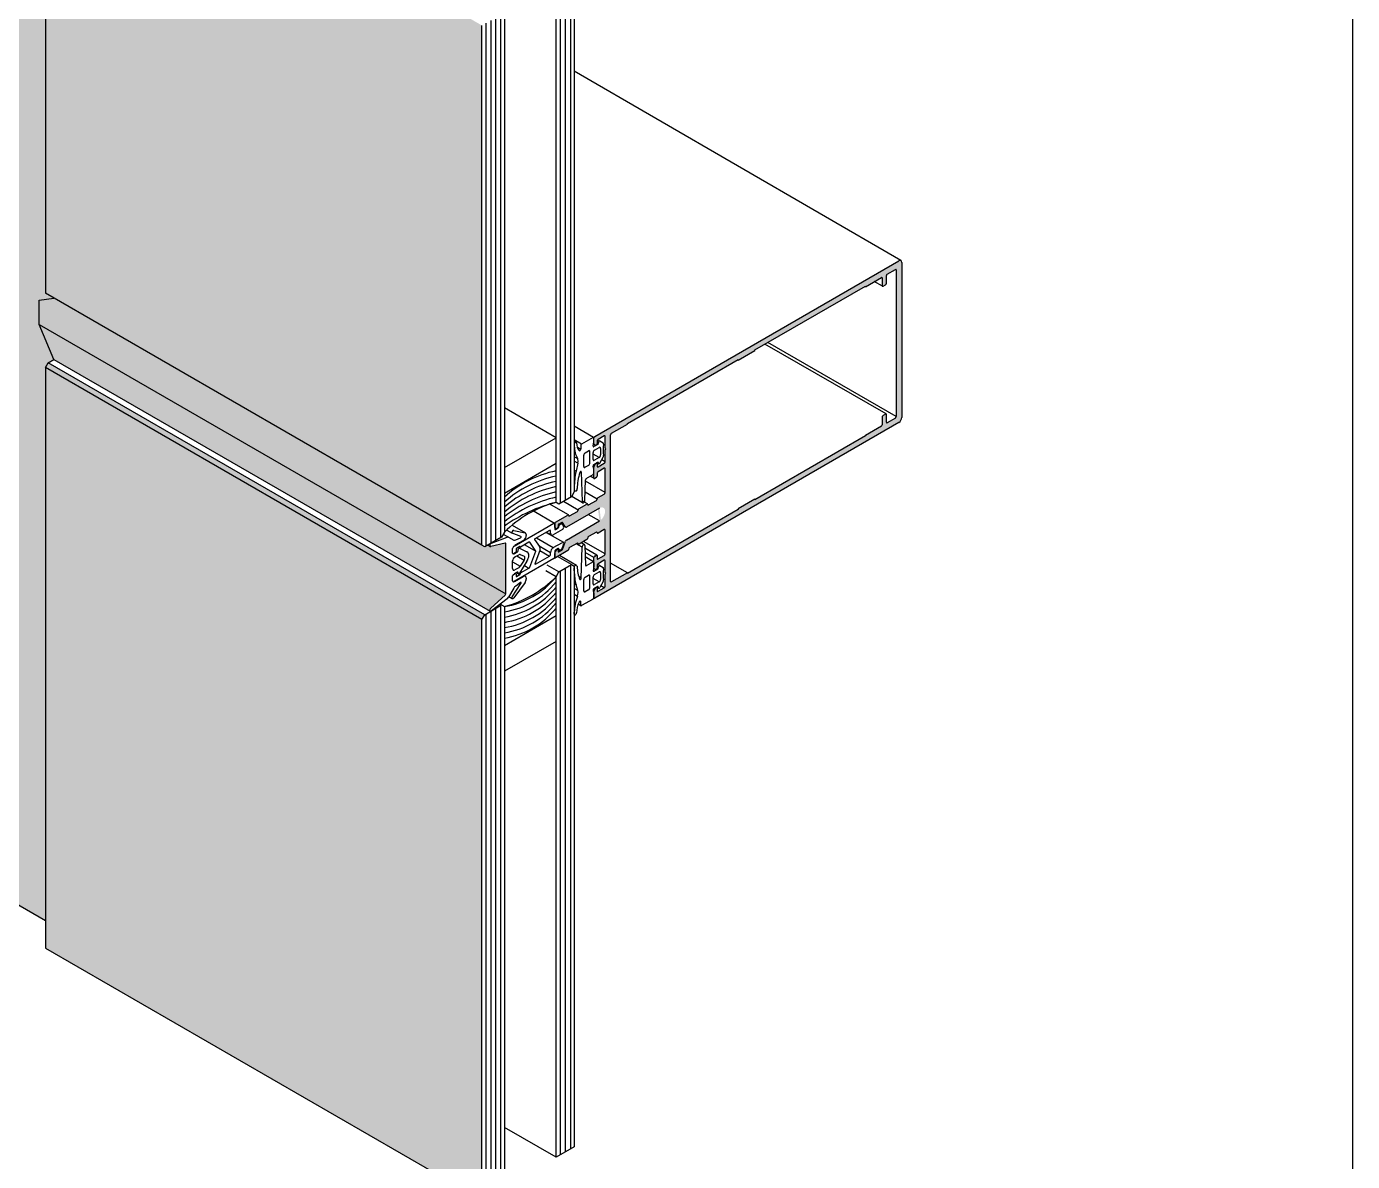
# Model space of a CAD drawing. Extents: x 0 to 1130, y -960 to 577.
# Drawn here: x 543.7 to 670, y 54.7 to 162.8 of the extents above; entities that cross this region are included whole.
import ezdxf

# ---------------------------------------------------------------- set-up
doc = ezdxf.new("R2010")
doc.units = 0
doc.header["$LTSCALE"] = 7.5
doc.header["$MEASUREMENT"] = 0
for name, color, linetype in [('FILL', 8, 'CONTINUOUS'), ('FINE', 7, 'CONTINUOUS'), ('GOMMA', 3, 'CONTINUOUS'), ('GROSSA', 4, 'CONTINUOUS'), ('MARCHIO', 7, 'CONTINUOUS'), ('TRATTEGGI', 140, 'CONTINUOUS')]:
    doc.layers.add(name, color=color, linetype=linetype)

msp = doc.modelspace()

# ---------------------------------------------------------------- hatches: boundary and pattern name
at = {"layer": 'FILL'}
h = msp.add_hatch(dxfattribs=at)
h.set_pattern_fill('DOTS', color=253, scale=6, style=0)
h.set_pattern_definition([(0, (204.34086, -6e-13), (0.1875, 0.375), [0, -0.375])])
edge = h.paths.add_edge_path()
edge.add_line((545.5251, 137.3614), (545.5251, 186.8628))
edge.add_line((545.5251, 186.8628), (545.5251, 187.1706))
edge.add_line((545.5251, 187.1706), (545.9406, 187.4105))
edge.add_ellipse((545.8747, 187.5126), major_axis=(-0.1887, 0), ratio=0.57735027, start_angle=-30.45627, end_angle=110.440823, ccw=False)
edge.add_line((545.7121, 187.5678), (546.688, 188.5761))
edge.add_line((546.688, 188.5761), (546.6704, 188.6554))
edge.add_line((546.6704, 188.6554), (542.5173, 191.0532))
edge.add_ellipse((542.4373, 191.007), major_axis=(0.1132, 0), ratio=0.57735027, start_angle=45, end_angle=120.45627)
edge.add_line((542.3799, 191.0633), (540.6336, 190.4999))
edge.add_ellipse((540.5379, 190.5938), major_axis=(-0.2363, 0.0207), ratio=0.39915314, start_angle=-3.294824, end_angle=115.870803, ccw=False)
edge.add_line((540.3025, 190.6199), (539.9266, 190.4029))
edge.add_line((539.9266, 190.4029), (539.9266, 140.1868))
edge.add_line((539.9266, 140.1868), (539.3934, 140.1868))
edge.add_line((539.3934, 140.1868), (500.4586, 162.6708))
edge.add_line((500.4586, 162.6708), (500.4586, 160.0005))
edge.add_ellipse((500.3785, 159.9981), major_axis=(0.0566, 0.098), ratio=0.57735027, start_angle=239.54373, end_angle=315, ccw=False)
edge.add_line((500.3986, 159.9203), (499.0375, 158.6896))
edge.add_ellipse((499.071, 158.5599), major_axis=(0.0943, 0.1634), ratio=0.57735027, start_angle=59.54373, end_angle=180)
edge.add_line((498.9767, 158.3964), (540.3493, 134.51))
edge.add_line((540.3493, 134.51), (540.3493, 78.8745))
edge.add_ellipse((540.538, 78.8745), major_axis=(0.1887, 0), ratio=0.57735027, start_angle=180, end_angle=300.45627)
edge.add_line((540.6336, 78.7806), (542.4275, 79.3594))
edge.add_ellipse((542.4373, 79.2877), major_axis=(-0.1132, 0), ratio=0.57735027, start_angle=225, end_angle=300.45627, ccw=False)
edge.add_line((542.5174, 79.3339), (545.5251, 77.5974))
edge.add_line((545.5251, 77.5974), (545.5251, 130.2812))
edge.add_line((545.5251, 130.2812), (545.7917, 130.743))
edge.add_line((545.7917, 130.743), (546.3328, 131.0554))
edge.add_line((546.3328, 131.0554), (587.8748, 107.0711))
edge.add_ellipse((587.9691, 107.2345), major_axis=(0.0943, 0.1634), ratio=0.57735027, start_angle=59.54373, end_angle=180, ccw=False)
edge.add_line((587.9356, 107.3643), (589.2967, 108.5949))
edge.add_ellipse((589.2766, 108.6728), major_axis=(0.0566, 0.098), ratio=0.57735027, start_angle=239.54373, end_angle=315)
edge.add_line((589.3567, 108.719), (589.3567, 113.5146))
edge.add_ellipse((589.2766, 113.4684), major_axis=(0.0566, 0.098), ratio=0.57735027, start_angle=-45, end_angle=30.45627)
edge.add_line((589.2967, 113.5694), (587.8993, 113.2193))
edge.add_line((587.8993, 113.2193), (587.6415, 113.3681))
edge.add_line((587.6415, 113.3681), (587.3621, 113.2068))
edge.add_line((587.3621, 113.2068), (587.0955, 113.3607))
edge.add_line((587.0955, 113.3607), (545.5251, 137.3614))
for points in [[(587.0955, 162.8621), (545.5251, 186.8628), (545.5251, 137.3614), (587.0955, 113.3607)], [(587.0967, 106.2793), (587.3633, 106.741), (545.7929, 130.7417), (545.5263, 130.28), (545.5263, 74.9917), (587.0967, 50.991)]]:
    msp.add_hatch(color=51, dxfattribs=at).paths.add_polyline_path(points)
h = msp.add_hatch(color=256, dxfattribs=at)
edge = h.paths.add_edge_path()
edge.add_ellipse((626.8118, 125.3628), major_axis=(-0.1885, -0.3265), ratio=0.57735027, start_angle=45, end_angle=135)
edge.add_line((627.0784, 125.5167), (627.0784, 140.2928))
edge.add_ellipse((626.8118, 140.1389), major_axis=(0.1885, 0.3265), ratio=0.57735027, start_angle=315, end_angle=360)
edge.add_ellipse((626.8118, 140.1389), major_axis=(0.1885, 0.3265), ratio=0.57735027, start_angle=360, end_angle=405)
edge.add_line((626.8118, 140.4467), (597.8332, 123.7159))
edge.add_ellipse((597.8332, 123.6235), major_axis=(0.0566, 0.098), ratio=0.57735027, start_angle=45, end_angle=135)
edge.add_line((597.7532, 123.5774), (597.7532, 122.9999))
edge.add_ellipse((597.8332, 123.0461), major_axis=(-0.0566, -0.098), ratio=0.57735027, start_angle=315, end_angle=360)
edge.add_line((597.7766, 122.9482), (597.9164, 122.8675))
edge.add_ellipse((597.9729, 122.9654), major_axis=(-0.0566, -0.098), ratio=0.57735027, start_angle=0, end_angle=45)
edge.add_ellipse((597.9931, 122.9771), major_axis=(-0.0566, -0.098), ratio=0.57735027, start_angle=45, end_angle=135)
edge.add_line((598.0731, 123.0233), (598.0731, 123.3003))
edge.add_ellipse((598.1531, 123.3465), major_axis=(-0.0566, -0.098), ratio=0.57735027, start_angle=225, end_angle=315, ccw=False)
edge.add_line((598.1531, 123.4388), (598.7396, 123.7775))
edge.add_ellipse((598.7396, 123.6851), major_axis=(0.0566, 0.098), ratio=0.57735027, start_angle=315, end_angle=405, ccw=False)
edge.add_line((598.8195, 123.7313), (598.8195, 122.6072))
edge.add_line((598.8195, 122.6072), (598.8995, 122.5615))
edge.add_line((598.8995, 122.5615), (598.8195, 122.4235))
edge.add_line((598.8195, 122.4235), (598.8195, 121.2994))
edge.add_ellipse((598.7396, 121.2532), major_axis=(0.0566, 0.098), ratio=0.57735027, start_angle=225, end_angle=315, ccw=False)
edge.add_line((598.7396, 121.1609), (598.1531, 120.8222))
edge.add_ellipse((598.1531, 120.9146), major_axis=(-0.0566, -0.098), ratio=0.57735027, start_angle=315, end_angle=405, ccw=False)
edge.add_line((598.0731, 120.8684), (598.0731, 121.1455))
edge.add_ellipse((597.9931, 121.0993), major_axis=(0.0566, 0.098), ratio=0.57735027, start_angle=315, end_angle=396.298571)
edge.add_line((598.0052, 121.1976), (597.9608, 121.1719))
edge.add_ellipse((597.9729, 121.0876), major_axis=(0.0566, 0.098), ratio=0.57735027, start_angle=53.701429, end_angle=90)
edge.add_line((597.9164, 121.1203), (597.7766, 120.8782))
edge.add_ellipse((597.8332, 120.8456), major_axis=(0.0566, 0.098), ratio=0.57735027, start_angle=90, end_angle=135)
edge.add_line((597.7532, 120.7994), (597.7532, 120.1901))
edge.add_line((597.7532, 120.1901), (597.7532, 119.7602))
edge.add_ellipse((597.8332, 119.8064), major_axis=(-0.0566, -0.098), ratio=0.57735027, start_angle=315, end_angle=360)
edge.add_ellipse((597.8332, 119.8064), major_axis=(-0.0566, -0.098), ratio=0.57735027, start_angle=360, end_angle=405)
edge.add_line((597.8332, 119.714), (597.9931, 119.8064))
edge.add_ellipse((597.9931, 119.8987), major_axis=(-0.0566, -0.098), ratio=0.57735027, start_angle=45, end_angle=135)
edge.add_line((598.0731, 119.9449), (598.0731, 120.222))
edge.add_ellipse((598.1531, 120.2681), major_axis=(-0.0566, -0.098), ratio=0.57735027, start_angle=225, end_angle=315, ccw=False)
edge.add_line((598.1531, 120.3605), (598.7396, 120.6991))
edge.add_ellipse((598.7396, 120.6068), major_axis=(0.0566, 0.098), ratio=0.57735027, start_angle=315, end_angle=405, ccw=False)
edge.add_line((598.8195, 120.6529), (598.8195, 118.3749))
edge.add_ellipse((598.7396, 118.3288), major_axis=(0.0566, 0.098), ratio=0.57735027, start_angle=225, end_angle=315, ccw=False)
edge.add_line((598.7396, 118.2364), (598.1531, 117.8978))
edge.add_ellipse((598.1531, 117.8055), major_axis=(0.0566, 0.098), ratio=0.57735027, start_angle=45, end_angle=135)
edge.add_ellipse((597.9931, 117.7131), major_axis=(0.0566, 0.098), ratio=0.57735027, start_angle=225, end_angle=315, ccw=False)
edge.add_line((597.9931, 117.6208), (597.2475, 117.1903))
edge.add_ellipse((597.2475, 117.2827), major_axis=(-0.0566, -0.098), ratio=0.57735027, start_angle=315, end_angle=405, ccw=False)
edge.add_ellipse((597.0876, 117.1903), major_axis=(0.0566, 0.098), ratio=0.57735027, start_angle=315, end_angle=360)
edge.add_ellipse((597.0876, 117.1903), major_axis=(0.0566, 0.098), ratio=0.57735027, start_angle=360, end_angle=405)
edge.add_line((597.0876, 117.2827), (596.3411, 116.8517))
edge.add_ellipse((596.3411, 116.7593), major_axis=(0.0566, 0.098), ratio=0.57735027, start_angle=45, end_angle=135)
edge.add_ellipse((596.1812, 116.667), major_axis=(0.0566, 0.098), ratio=0.57735027, start_angle=225, end_angle=315, ccw=False)
edge.add_line((596.1812, 116.5746), (595.4347, 116.1437))
edge.add_ellipse((595.4347, 116.236), major_axis=(-0.0566, -0.098), ratio=0.57735027, start_angle=315, end_angle=405, ccw=False)
edge.add_ellipse((595.2748, 116.1437), major_axis=(0.0566, 0.098), ratio=0.57735027, start_angle=315, end_angle=360)
edge.add_ellipse((595.2748, 116.1437), major_axis=(0.0566, 0.098), ratio=0.57735027, start_angle=360, end_angle=405)
edge.add_line((595.2748, 116.236), (594.1009, 115.5583))
edge.add_ellipse((594.1009, 115.4659), major_axis=(0.0566, 0.098), ratio=0.57735027, start_angle=45, end_angle=135)
edge.add_line((594.0209, 115.4197), (594.0209, 115.0578))
edge.add_ellipse((594.1009, 115.104), major_axis=(-0.0566, -0.098), ratio=0.57735027, start_angle=315, end_angle=360)
edge.add_line((594.0443, 115.006), (594.1841, 114.9253))
edge.add_ellipse((594.2406, 115.0233), major_axis=(-0.0566, -0.098), ratio=0.57735027, start_angle=0, end_angle=45)
edge.add_line((594.2406, 114.9309), (594.2608, 114.9426))
edge.add_ellipse((594.2608, 115.0349), major_axis=(-0.0566, -0.098), ratio=0.57735027, start_angle=45, end_angle=96.069719)
edge.add_line((594.323, 115.0128), (594.3408, 115.0996))
edge.add_line((594.3408, 115.0996), (594.3408, 115.235))
edge.add_ellipse((594.4208, 115.2812), major_axis=(-0.0566, -0.098), ratio=0.57735027, start_angle=225, end_angle=315, ccw=False)
edge.add_line((594.4208, 115.3736), (594.6871, 115.5273))
edge.add_ellipse((594.6871, 115.435), major_axis=(0.0566, 0.098), ratio=0.57735027, start_angle=345, end_angle=405, ccw=False)
edge.add_line((594.7563, 115.5211), (595.0642, 115.0832))
edge.add_ellipse((595.1334, 115.1693), major_axis=(-0.0566, -0.098), ratio=0.57735027, start_angle=345, end_angle=360)
edge.add_ellipse((595.1334, 115.1693), major_axis=(-0.0566, -0.098), ratio=0.57735027, start_angle=360, end_angle=405)
edge.add_line((595.1334, 115.077), (598.2864, 116.8973))
edge.add_ellipse((598.2864, 116.2817), major_axis=(0.377, 0.653), ratio=0.57735027, start_angle=225, end_angle=405, ccw=False)
edge.add_line((598.2864, 115.666), (595.1334, 113.8457))
edge.add_ellipse((595.1334, 113.7533), major_axis=(0.0566, 0.098), ratio=0.57735027, start_angle=45, end_angle=105)
edge.add_line((595.0642, 113.7595), (594.7563, 112.9661))
edge.add_ellipse((594.6871, 112.9723), major_axis=(0.0566, 0.098), ratio=0.57735027, start_angle=225, end_angle=285, ccw=False)
edge.add_line((594.6871, 112.8799), (594.4208, 112.7262))
edge.add_ellipse((594.4208, 112.8185), major_axis=(-0.0566, -0.098), ratio=0.57735027, start_angle=315, end_angle=405, ccw=False)
edge.add_line((594.3408, 112.7724), (594.3408, 112.9078))
edge.add_line((594.3408, 112.9078), (594.323, 112.974))
edge.add_ellipse((594.2608, 112.8801), major_axis=(0.0566, 0.098), ratio=0.57735027, start_angle=353.930281, end_angle=405)
edge.add_line((594.2608, 112.9724), (594.2406, 112.9608))
edge.add_ellipse((594.2406, 112.8684), major_axis=(0.0566, 0.098), ratio=0.57735027, start_angle=45, end_angle=90)
edge.add_line((594.1841, 112.9011), (594.0443, 112.659))
edge.add_ellipse((594.1009, 112.6264), major_axis=(0.0566, 0.098), ratio=0.57735027, start_angle=90, end_angle=135)
edge.add_line((594.0209, 112.5802), (594.0209, 112.2182))
edge.add_ellipse((594.1009, 112.2644), major_axis=(-0.0566, -0.098), ratio=0.57735027, start_angle=315, end_angle=360)
edge.add_ellipse((594.1009, 112.2644), major_axis=(-0.0566, -0.098), ratio=0.57735027, start_angle=360, end_angle=405)
edge.add_line((594.1009, 112.1721), (595.2748, 112.8498))
edge.add_ellipse((595.2748, 112.9422), major_axis=(-0.0566, -0.098), ratio=0.57735027, start_angle=45, end_angle=135)
edge.add_ellipse((595.4347, 113.0345), major_axis=(-0.0566, -0.098), ratio=0.57735027, start_angle=225, end_angle=315, ccw=False)
edge.add_line((595.4347, 113.1269), (596.1812, 113.5579))
edge.add_ellipse((596.1812, 113.4655), major_axis=(0.0566, 0.098), ratio=0.57735027, start_angle=315, end_angle=405, ccw=False)
edge.add_ellipse((596.3411, 113.5579), major_axis=(-0.0566, -0.098), ratio=0.57735027, start_angle=315, end_angle=405)
edge.add_line((596.3411, 113.4655), (597.0876, 113.8965))
edge.add_ellipse((597.0876, 113.9888), major_axis=(-0.0566, -0.098), ratio=0.57735027, start_angle=45, end_angle=135)
edge.add_ellipse((597.2475, 114.0812), major_axis=(-0.0566, -0.098), ratio=0.57735027, start_angle=225, end_angle=315, ccw=False)
edge.add_line((597.2475, 114.1735), (597.9931, 114.604))
edge.add_ellipse((597.9931, 114.5116), major_axis=(0.0566, 0.098), ratio=0.57735027, start_angle=315, end_angle=405, ccw=False)
edge.add_ellipse((598.1531, 114.604), major_axis=(-0.0566, -0.098), ratio=0.57735027, start_angle=315, end_angle=405)
edge.add_line((598.1531, 114.5116), (598.7396, 114.8502))
edge.add_ellipse((598.7396, 114.7579), major_axis=(0.0566, 0.098), ratio=0.57735027, start_angle=315, end_angle=405, ccw=False)
edge.add_line((598.8195, 114.8041), (598.8195, 112.5261))
edge.add_ellipse((598.7396, 112.4799), major_axis=(0.0566, 0.098), ratio=0.57735027, start_angle=225, end_angle=315, ccw=False)
edge.add_line((598.7396, 112.3876), (598.1531, 112.0489))
edge.add_ellipse((598.1531, 112.1413), major_axis=(-0.0566, -0.098), ratio=0.57735027, start_angle=315, end_angle=405, ccw=False)
edge.add_line((598.0731, 112.0951), (598.0731, 112.3722))
edge.add_ellipse((597.9931, 112.326), major_axis=(0.0566, 0.098), ratio=0.57735027, start_angle=315, end_angle=360)
edge.add_ellipse((597.9931, 112.326), major_axis=(0.0566, 0.098), ratio=0.57735027, start_angle=360, end_angle=405)
edge.add_line((597.9931, 112.4183), (597.8332, 112.326))
edge.add_ellipse((597.8332, 112.2336), major_axis=(0.0566, 0.098), ratio=0.57735027, start_angle=45, end_angle=135)
edge.add_line((597.7532, 112.1875), (597.7532, 111.7563))
edge.add_line((597.7532, 111.7563), (597.7532, 111.1483))
edge.add_ellipse((597.8332, 111.1945), major_axis=(-0.0566, -0.098), ratio=0.57735027, start_angle=315, end_angle=360)
edge.add_line((597.7766, 111.0965), (597.9164, 111.0158))
edge.add_ellipse((597.9729, 111.1138), major_axis=(-0.0566, -0.098), ratio=0.57735027, start_angle=0, end_angle=45)
edge.add_line((597.9729, 111.0214), (597.9931, 111.0331))
edge.add_ellipse((597.9931, 111.1254), major_axis=(-0.0566, -0.098), ratio=0.57735027, start_angle=45, end_angle=135)
edge.add_line((598.0731, 111.1716), (598.0731, 111.4487))
edge.add_ellipse((598.1531, 111.4948), major_axis=(-0.0566, -0.098), ratio=0.57735027, start_angle=225, end_angle=315, ccw=False)
edge.add_line((598.1531, 111.5872), (598.7396, 111.9258))
edge.add_ellipse((598.7396, 111.8335), major_axis=(0.0566, 0.098), ratio=0.57735027, start_angle=315, end_angle=405, ccw=False)
edge.add_line((598.8195, 111.8796), (598.8195, 110.7555))
edge.add_line((598.8195, 110.7555), (598.8995, 110.7099))
edge.add_line((598.8995, 110.7099), (598.8195, 110.5718))
edge.add_line((598.8195, 110.5718), (598.8195, 109.4477))
edge.add_ellipse((598.7396, 109.4016), major_axis=(0.0566, 0.098), ratio=0.57735027, start_angle=225, end_angle=315, ccw=False)
edge.add_line((598.7396, 109.3092), (598.1531, 108.9706))
edge.add_ellipse((598.1531, 109.0629), major_axis=(-0.0566, -0.098), ratio=0.57735027, start_angle=315, end_angle=405, ccw=False)
edge.add_line((598.0731, 109.0168), (598.0731, 109.2938))
edge.add_ellipse((597.9931, 109.2476), major_axis=(0.0566, 0.098), ratio=0.57735027, start_angle=315, end_angle=401.557465)
edge.add_line((597.9979, 109.3426), (597.9681, 109.3254))
edge.add_ellipse((597.9729, 109.236), major_axis=(0.0566, 0.098), ratio=0.57735027, start_angle=48.442535, end_angle=90)
edge.add_line((597.9164, 109.2686), (597.7766, 109.0266))
edge.add_ellipse((597.8332, 108.9939), major_axis=(0.0566, 0.098), ratio=0.57735027, start_angle=90, end_angle=135)
edge.add_line((597.7532, 108.9477), (597.7532, 108.3703))
edge.add_ellipse((597.8332, 108.4165), major_axis=(-0.0566, -0.098), ratio=0.57735027, start_angle=315, end_angle=405)
edge.add_line((597.8332, 108.3241), (626.8118, 125.055))
edge = h.paths.add_edge_path(flags=16)
edge.add_ellipse((599.4327, 123.9314), major_axis=(0.0566, 0.098), ratio=0.57735027, start_angle=45, end_angle=135, ccw=False)
edge.add_line((599.4327, 124.0237), (600.9523, 124.901))
edge.add_line((600.9523, 124.901), (600.9523, 124.9626))
edge.add_line((600.9523, 124.9626), (611.4827, 131.0424))
edge.add_line((611.4827, 131.0424), (611.4827, 130.9808))
edge.add_line((611.4827, 130.9808), (613.0823, 131.9043))
edge.add_line((613.0823, 131.9043), (613.0823, 131.9659))
edge.add_line((613.0823, 131.9659), (623.6127, 138.0456))
edge.add_line((623.6127, 138.0456), (623.6127, 137.984))
edge.add_line((623.6127, 137.984), (625.1323, 138.8614))
edge.add_ellipse((625.1323, 138.769), major_axis=(0.0566, 0.098), ratio=0.57735027, start_angle=315, end_angle=405, ccw=False)
edge.add_line((625.2122, 138.8152), (625.2122, 138.0764))
edge.add_ellipse((625.2922, 138.1226), major_axis=(-0.0566, -0.098), ratio=0.57735027, start_angle=315, end_angle=360)
edge.add_ellipse((625.2922, 138.1226), major_axis=(-0.0566, -0.098), ratio=0.57735027, start_angle=360, end_angle=405)
edge.add_line((625.2922, 138.0302), (625.5322, 138.1687))
edge.add_ellipse((625.5322, 138.2611), major_axis=(0.0566, 0.098), ratio=0.57735027, start_angle=225, end_angle=315)
edge.add_line((625.6121, 138.3073), (625.6121, 139.0461))
edge.add_ellipse((625.6921, 139.0922), major_axis=(0.0566, 0.098), ratio=0.57735027, start_angle=45, end_angle=135, ccw=False)
edge.add_line((625.6921, 139.1846), (626.4652, 139.631))
edge.add_ellipse((626.4652, 139.5386), major_axis=(0.0566, 0.098), ratio=0.57735027, start_angle=315, end_angle=405, ccw=False)
edge.add_line((626.5452, 139.5848), (626.5452, 125.6091))
edge.add_ellipse((626.4652, 125.5629), major_axis=(-0.0566, -0.098), ratio=0.57735027, start_angle=45, end_angle=135, ccw=False)
edge.add_line((626.4652, 125.4705), (625.6921, 125.0242))
edge.add_ellipse((625.6921, 125.1165), major_axis=(-0.0566, -0.098), ratio=0.57735027, start_angle=315, end_angle=405, ccw=False)
edge.add_line((625.6121, 125.0704), (625.6121, 125.8092))
edge.add_ellipse((625.5322, 125.763), major_axis=(0.0566, 0.098), ratio=0.57735027, start_angle=315, end_angle=360)
edge.add_ellipse((625.5322, 125.763), major_axis=(0.0566, 0.098), ratio=0.57735027, start_angle=360, end_angle=405)
edge.add_line((625.5322, 125.8553), (625.2922, 125.7168))
edge.add_ellipse((625.2922, 125.6245), major_axis=(-0.0566, -0.098), ratio=0.57735027, start_angle=225, end_angle=315)
edge.add_line((625.2122, 125.5783), (625.2122, 124.8395))
edge.add_ellipse((625.1323, 124.7933), major_axis=(-0.0566, -0.098), ratio=0.57735027, start_angle=45, end_angle=135, ccw=False)
edge.add_line((625.1323, 124.701), (623.6127, 123.8236))
edge.add_line((623.6127, 123.8236), (623.6127, 123.7621))
edge.add_line((623.6127, 123.7621), (613.0823, 117.6823))
edge.add_line((613.0823, 117.6823), (613.0823, 117.7439))
edge.add_line((613.0823, 117.7439), (611.4827, 116.8204))
edge.add_line((611.4827, 116.8204), (611.4827, 116.7588))
edge.add_line((611.4827, 116.7588), (600.9523, 110.6791))
edge.add_line((600.9523, 110.6791), (600.9523, 110.7406))
edge.add_line((600.9523, 110.7406), (599.4327, 109.8633))
edge.add_ellipse((599.4327, 109.9557), major_axis=(-0.0566, -0.098), ratio=0.57735027, start_angle=315, end_angle=405, ccw=False)
edge.add_line((599.3527, 109.9095), (599.3527, 123.8852))

# ---------------------------------------------------------------- linework, layer by layer
at = {"layer": 'FINE'}
for centre, radius, start, end in [((596.238, 110.2567), 10.3907, 101.569148, 132.424587), ((596.3628, 109.4056), 10.7598, 101.845199, 131.534973), ((596.4489, 108.6633), 11.0146, 102.024926, 130.96168), ((596.5406, 107.9054), 11.2861, 102.207349, 130.384339), ((596.8856, 106.4349), 12.3082, 102.821589, 128.471917), ((597.0079, 105.5906), 12.6711, 103.015639, 127.877212), ((596.9194, 106.9586), 10.8362, 104.784359, 135.215641), ((597.4781, 103.7678), 14.0666, 103.668108, 125.907932), ((586.2899, 118.2893), 11.1708, 285.250619, 314.749381), ((587.9604, 115.3959), 7.9853, 279.135856, 320.864144), ((587.9604, 114.8958), 7.9853, 279.135856, 320.864144), ((587.9604, 114.3957), 7.9853, 279.135856, 320.864144), ((587.9604, 113.8957), 7.9853, 279.135856, 320.864144), ((587.9604, 113.3956), 7.9853, 279.135856, 320.864144), ((587.9604, 112.8956), 7.9853, 279.135856, 320.864144), ((587.9604, 112.3955), 7.9853, 279.135856, 320.864144)]:
    msp.add_arc(centre, radius, start, end, dxfattribs=at)
at = {"layer": 'GOMMA'}
for p, q in [((544.9248, 136.6915), (546.3328, 136.8951)), ((544.9248, 134.3718), (544.9248, 136.6915)), ((546.3328, 131.0554), (544.9248, 134.3718)), ((597.376, 121.2036), (597.376, 122.2623)), ((597.6732, 111.772), (597.031, 111.4013)), ((597.376, 109.3521), (597.376, 110.4108)), ((597.6732, 108.2318), (596.5814, 107.6014))]:
    msp.add_line(p, q, dxfattribs=at)
at = {"layer": 'GOMMA', "extrusion": (0.707107, -0.408248, 0.57735)}
for p, q in [((544.9248, 134.3718), (589.3567, 108.719)), ((546.3328, 131.0554), (587.8748, 107.0711)), ((592.0573, 116.5946), (593.9974, 115.4745)), ((589.9673, 115.2707), (591.2385, 114.5368)), ((590.1517, 113.2813), (593.0061, 114.9292)), ((593.0061, 114.9292), (593.9408, 115.4689)), ((594.0209, 115.4227), (594.0209, 114.8989)), ((594.1009, 114.8527), (594.3668, 115.0062)), ((594.4184, 115.0816), (594.4491, 115.2317)), ((594.5264, 115.3448), (594.6212, 115.3996)), ((594.6895, 115.3948), (594.8702, 115.1582)), ((587.9935, 113.5624), (589.4926, 114.1348)), ((589.1295, 114.421), (589.6326, 114.1306)), ((589.4484, 114.8077), (589.9793, 114.5011)), ((589.6326, 114.1306), (590.1202, 113.849)), ((590.8045, 114.186), (589.9815, 114.5)), ((590.1184, 114.7676), (591.2052, 114.5502)), ((591.0498, 113.8198), (590.239, 113.3517)), ((590.3088, 113.8677), (590.7689, 114.0579)), ((591.3167, 114.364), (591.3167, 114.282)), ((592.1139, 113.8891), (592.5832, 113.2215)), ((593.5406, 114.7756), (592.1298, 113.9611)), ((592.2864, 114.0516), (593.8875, 113.1272)), ((593.2089, 114.5842), (594.849, 113.6372)), ((593.2432, 114.604), (593.6988, 114.341)), ((593.6206, 114.5137), (593.6206, 114.7294)), ((594.7547, 114.8604), (593.8875, 114.3597)), ((587.6415, 113.3681), (587.8748, 113.2335)), ((589.2967, 113.5694), (587.9356, 113.2284)), ((589.3567, 108.719), (589.3567, 113.5146)), ((590.0183, 112.588), (590.0183, 113.0502)), ((590.2584, 112.6342), (590.0983, 112.5418)), ((590.1678, 112.5403), (590.4585, 112.7081)), ((590.2318, 112.2383), (590.5943, 112.4475)), ((590.3385, 112.9731), (590.3385, 112.7729)), ((590.6987, 113.2273), (590.3785, 113.0425)), ((590.5358, 112.8212), (590.5491, 112.9478)), ((590.6781, 113.069), (591.3801, 112.7424)), ((590.732, 112.4689), (591.1112, 112.3181)), ((591.5741, 113.6403), (590.7788, 113.1811)), ((591.1692, 113.4065), (592.2365, 112.7903)), ((592.2365, 112.7903), (591.6434, 113.6341)), ((591.6434, 111.2616), (592.2365, 112.7903)), ((592.5832, 112.7593), (592.1338, 111.6012)), ((592.5329, 113.293), (593.6206, 112.665)), ((592.612, 112.8468), (593.5406, 112.3107)), ((593.6206, 112.4493), (593.6206, 112.665)), ((593.8875, 113.1272), (594.7547, 113.6279)), ((594.0209, 112.7421), (594.0209, 112.2182)), ((594.3668, 113.0342), (594.1009, 112.8807)), ((594.2798, 112.984), (594.4698, 112.8743)), ((594.4491, 112.9037), (594.4184, 113.0183)), ((594.6212, 112.9346), (594.5264, 112.8799)), ((594.8702, 113.4635), (594.6895, 113.0182)), ((590.0183, 111.129), (590.0183, 111.8685)), ((590.0183, 111.7648), (590.732, 111.3527)), ((593.0061, 111.5399), (590.1517, 109.892)), ((590.5943, 111.2151), (590.2318, 111.0058)), ((590.4144, 112.3437), (591.1112, 111.9414)), ((591.3801, 111.8276), (590.6781, 110.6904)), ((591.1112, 111.9414), (590.732, 111.3527)), ((590.7788, 110.7162), (591.5741, 111.1753)), ((591.1342, 111.4293), (591.5741, 111.1753)), ((592.2054, 111.5399), (593.5406, 112.3107)), ((593.9408, 112.0796), (593.0061, 111.5399)), ((590.0183, 109.969), (590.0183, 110.4312)), ((590.0983, 110.5698), (590.2584, 110.6622)), ((590.4585, 110.7978), (590.1678, 110.6299)), ((590.239, 109.9007), (591.0498, 110.3689)), ((590.3385, 110.616), (590.3385, 110.4158)), ((590.3717, 110.7476), (590.5698, 110.6332)), ((590.3785, 110.3926), (590.6987, 110.5775)), ((590.5491, 110.6627), (590.5358, 110.7739)), ((591.3167, 110.2148), (591.3167, 110.1328)), ((590.1202, 109.2661), (589.6326, 108.4216)), ((589.9815, 108.4551), (590.8045, 109.7193)), ((591.2052, 109.8179), (590.1184, 108.3456)), ((590.7689, 109.8063), (590.3088, 109.4653)), ((587.9356, 107.3643), (589.2967, 108.5949)), ((589.4926, 108.2557), (587.9935, 107.0971)), ((589.6567, 108.4634), (589.9793, 108.2771))]:
    msp.add_line(p, q, dxfattribs=at)
at = {"layer": 'GOMMA'}
for p, q in [((597.7297, 123.6291), (595.887, 124.693)), ((595.887, 122.993), (595.8871, 122.8116)), ((596.5814, 122.9932), (595.8878, 123.3937)), ((596.069, 123.1852), (595.8878, 123.2899)), ((596.5014, 122.5108), (596.1607, 122.7075)), ((596.5014, 122.8547), (596.5014, 122.5108)), ((597.6732, 123.6235), (596.5814, 122.9932)), ((597.6759, 122.8178), (597.7504, 123.182)), ((597.7532, 123.2075), (597.7532, 123.5774)), ((598.1204, 122.9582), (597.7532, 122.7462)), ((597.8065, 122.4075), (598.2538, 122.6658)), ((598.1736, 123.0451), (598.0731, 123.1031)), ((598.3167, 123.2757), (598.1077, 123.3963)), ((598.1804, 123.1398), (598.1736, 123.0451)), ((598.6447, 123.0863), (598.3167, 123.2757)), ((596.2028, 121.6098), (595.8878, 121.7917)), ((596.235, 121.159), (595.8878, 121.3595)), ((596.1808, 121.6477), (596.2028, 121.6098)), ((596.3602, 122.3699), (596.338, 122.3883)), ((596.7984, 120.8562), (596.7984, 121.9427)), ((596.9317, 122.1736), (597.2432, 122.3535)), ((597.6732, 121.5302), (597.6732, 122.1766)), ((598.2538, 121.7114), (597.6732, 122.0466)), ((597.7532, 121.053), (598.1204, 121.265)), ((598.2538, 121.7114), (597.8065, 121.4532)), ((598.1736, 121.2395), (598.1804, 121.1527)), ((598.3167, 121.1741), (598.6447, 121.7424)), ((596.0533, 120.4023), (595.8878, 120.4979)), ((596.235, 121.159), (596.0533, 120.4023)), ((596.5562, 120.3398), (596.6335, 117.4773)), ((597.2432, 120.9591), (596.9317, 120.7792)), ((597.031, 119.7125), (597.6732, 120.0833)), ((597.7532, 120.6038), (597.6759, 120.8921)), ((597.7532, 120.2218), (597.7532, 120.6038)), ((598.2036, 121.1088), (598.0267, 121.2109)), ((595.887, 118.8819), (595.887, 118.5973)), ((596.9, 117.6311), (596.951, 119.5768)), ((596.6725, 117.3957), (595.6457, 117.9885)), ((596.6335, 113.1775), (596.078, 113.4983)), ((596.861, 113.413), (596.5556, 113.5893)), ((596.5562, 110.2257), (596.6335, 113.1775)), ((596.9, 113.3314), (596.951, 111.4446)), ((596.1145, 111.4357), (594.4699, 112.3852)), ((595.887, 110.9109), (595.887, 111.1954)), ((597.7297, 111.7776), (596.9295, 112.2397)), ((597.7532, 111.3439), (597.6759, 110.9663)), ((597.7532, 111.7259), (597.7532, 111.3439)), ((598.1736, 111.1936), (598.0731, 111.2516)), ((598.3167, 111.4242), (598.1078, 111.5448)), ((598.1736, 111.1936), (598.1804, 111.2883)), ((598.3167, 111.4242), (598.6447, 111.2348)), ((596.5562, 110.2257), (596.3154, 110.3647)), ((596.7984, 109.0047), (596.7984, 110.0912)), ((596.9317, 110.3221), (597.2432, 110.502)), ((597.6732, 109.6787), (597.6732, 110.3252)), ((598.2538, 109.8599), (597.6732, 110.1951)), ((597.7532, 110.8947), (598.1204, 111.1067)), ((597.8065, 110.556), (598.2538, 110.8143)), ((598.6447, 109.8909), (598.3167, 109.3226)), ((596.0533, 109.5825), (595.8878, 109.6781)), ((596.235, 109.0356), (595.8878, 109.236)), ((596.1808, 108.4844), (595.8878, 108.6535)), ((596.235, 109.0356), (596.0533, 109.5825)), ((597.2432, 109.1076), (596.9317, 108.9277)), ((597.6759, 109.0406), (597.7504, 108.7625)), ((598.1204, 109.4135), (597.7532, 109.2015)), ((597.7532, 108.7402), (597.7532, 108.3703)), ((598.2538, 109.8599), (597.8065, 109.6017)), ((598.2036, 109.2573), (598.0267, 109.3594)), ((598.1804, 109.3012), (598.1736, 109.388)), ((596.1808, 108.4844), (596.2028, 108.5477)), ((596.5249, 107.5958), (596.2649, 107.7459)), ((596.3602, 107.9693), (596.338, 107.9252)), ((596.5014, 107.6476), (596.5014, 107.9915)), ((595.887, 106.7998), (595.8871, 106.9813))]:
    msp.add_line(p, q, dxfattribs=at).dxf.unprotected_set("ltscale", 0)
at = {"layer": 'GOMMA', "extrusion": (5.55112e-17, 0.816497, 0.57735)}
msp.add_line((545.5251, 77.5974), (542.5174, 79.3339), dxfattribs=at)
at = {"layer": 'GOMMA'}
for centre, start, end in [((592.1548, 113.9178), 120, 215.103909), ((592.1804, 111.5832), 158.793977, 300)]:
    msp.add_arc(centre, 0.05, start, end, dxfattribs=at)
for centre, major_axis, ratio, start_param, end_param in [((595.9936, 123.0546), (0.0754, 0.1306), 0.57735027, -0.78539816, 2.35671789), ((598.5488, 124.4201), (1.8827, 3.2609), 0.57735027, 2.37955081, 2.8309271), ((597.4483, 123.9122), (0.9533, 1.6511), 0.57735027, 2.36757265, 2.95922335), ((596.4215, 122.4646), (0.0566, 0.098), 0.57735027, 3.05397159, 5.49778714), ((596.5814, 122.9009), (0.0566, 0.098), 0.57735027, 0.78539816, 2.35619449), ((597.7532, 122.8385), (0.0566, 0.098), 0.57735027, 2.0943951, 3.92699082), ((597.6732, 123.5312), (0.0566, 0.098), 0.57735027, -0.78539816, 0.78539816), ((597.6732, 123.1613), (0.0566, 0.098), 0.57735027, -1.04719755, -0.78539816), ((598.1204, 123.0198), (0.0377, 0.0653), 0.57735027, 3.92699082, 5.41052068), ((598.2601, 123.1777), (0.0566, 0.098), 0.57735027, 0, 2.26892803), ((598.2538, 122.5118), (0.0943, 0.1633), 0.57735027, -0.87600985, 0.78539816), ((601.3347, 123.9674), (2.0933, 3.6256), 0.57735027, 2.2655828, 2.44680618), ((601.307, 123.9514), (1.8852, 3.2652), 0.57735027, 2.18108884, 2.53130014), ((598.5505, 122.923), (0.0943, 0.1633), 0.57735027, -0.96050381, 0), ((595.7277, 121.056), (0.377, 0.653), 0.57735027, -1.0988128, -0.31415927), ((596.9317, 122.0197), (0.0943, 0.1633), 0.57735027, 0.78539816, 2.35619449), ((597.2432, 122.1995), (0.0943, 0.1633), 0.57735027, -0.87600985, 0.78539816), ((597.8065, 122.2536), (0.0943, 0.1633), 0.57735027, 0.78539816, 2.35619449), ((597.8065, 121.6071), (0.0943, 0.1633), 0.57735027, 2.35619449, 3.92699082), ((598.1204, 121.2035), (0.0377, 0.0653), 0.57735027, -0.6981317, 0.78539816), ((598.2538, 121.8653), (0.0943, 0.1633), 0.57735027, 3.92699082, 5.58839883), ((598.5505, 121.7968), (0.0943, 0.1633), 0.57735027, 4.71238898, 5.67289279), ((601.0383, 121.7792), (3.6428, 6.3095), 0.57735027, 2.10107326, 2.34328824), ((600.4904, 120.9423), (3.0726, 5.3218), 0.57735027, 2.00946174, 2.29381725), ((596.4762, 120.2908), (0.0566, 0.098), 0.57735027, -0.75467487, 1.91986218), ((596.9317, 120.9332), (0.0943, 0.1633), 0.57735027, 2.35619449, 3.92699082), ((597.2432, 121.113), (0.0943, 0.1633), 0.57735027, 3.92699082, 5.58839883), ((597.7532, 120.9606), (0.0566, 0.098), 0.57735027, 0.78539816, 2.61799388), ((597.6732, 120.1756), (0.0566, 0.098), 0.57735027, 3.92699082, 5.49778714), ((598.2601, 121.2068), (0.0566, 0.098), 0.57735027, 2.44346095, 4.71238898), ((596.0203, 118.6743), (0.1159, 0.1014), 0.99567291, 2.94552897, 6.08712162), ((597.031, 119.6201), (0.0566, 0.098), 0.57735027, 0.78539816, 2.32547125), ((596.7668, 117.5589), (0.0943, 0.1633), 0.57735027, 2.38691773, 5.4670639), ((596.7668, 113.2497), (0.0943, 0.1633), 0.57735027, -0.75467492, 2.32547125), ((596.0203, 111.2724), (0.1159, 0.1014), 0.99567291, -0.19606369, 2.94552897), ((600.4904, 114.166), (3.0726, 5.3218), 0.57735027, 2.41857173, 2.70292724), ((597.031, 111.4936), (0.0566, 0.098), 0.57735027, 2.38691773, 3.92699082), ((597.6732, 111.6797), (0.0566, 0.098), 0.57735027, -0.78539816, 0.78539816), ((598.1204, 111.1683), (0.0377, 0.0653), 0.57735027, 3.92699082, 5.41052068), ((598.2601, 111.3262), (0.0566, 0.098), 0.57735027, 0, 2.26892803), ((598.5505, 111.0715), (0.0943, 0.1633), 0.57735027, -0.96050381, 0), ((601.0383, 113.9618), (3.6428, 6.3095), 0.57735027, 2.36910074, 2.61131572), ((596.4762, 110.1824), (0.0566, 0.098), 0.57735027, 2.7925268, 5.46706385), ((596.9317, 110.1682), (0.0943, 0.1633), 0.57735027, 0.78539816, 2.35619449), ((597.2432, 110.3481), (0.0943, 0.1633), 0.57735027, -0.87600985, 0.78539816), ((597.7532, 110.987), (0.0566, 0.098), 0.57735027, 2.0943951, 3.92699082), ((597.8065, 110.4021), (0.0943, 0.1633), 0.57735027, 0.78539816, 2.35619449), ((598.2538, 110.6603), (0.0943, 0.1633), 0.57735027, -0.87600985, 0.78539816), ((598.2538, 110.0139), (0.0943, 0.1633), 0.57735027, 3.92699082, 5.58839883), ((601.3347, 112.1159), (2.0933, 3.6256), 0.57735027, 2.2655828, 2.44680618), ((601.307, 112.0999), (1.8852, 3.2652), 0.57735027, 2.18108884, 2.53130014), ((598.5505, 109.9453), (0.0943, 0.1633), 0.57735027, -1.57079633, -0.61029251), ((595.7277, 108.5529), (0.377, 0.653), 0.57735027, -1.25663706, -0.47198353), ((596.9317, 109.0817), (0.0943, 0.1633), 0.57735027, 2.35619449, 3.92699082), ((597.2432, 109.2615), (0.0943, 0.1633), 0.57735027, 3.92699082, 5.58839883), ((597.7532, 109.1091), (0.0566, 0.098), 0.57735027, 0.78539816, 2.61799388), ((597.8065, 109.7556), (0.0943, 0.1633), 0.57735027, 2.35619449, 3.92699082), ((597.6732, 108.694), (0.0566, 0.098), 0.57735027, -0.78539816, -0.52359878), ((598.1204, 109.352), (0.0377, 0.0653), 0.57735027, -0.6981317, 0.78539816), ((598.2601, 109.3553), (0.0566, 0.098), 0.57735027, 2.44346095, 4.71238898), ((598.5488, 108.4463), (1.8827, 3.2609), 0.57735027, 1.88146188, 2.33283817), ((597.4483, 107.6834), (0.9533, 1.6511), 0.57735027, 1.75316563, 2.34481633), ((596.4215, 107.9453), (0.0566, 0.098), 0.57735027, -0.78539816, 1.65841739), ((596.5814, 107.6938), (0.0566, 0.098), 0.57735027, 2.35619449, 3.92699082), ((597.6732, 108.3241), (0.0566, 0.098), 0.57735027, 3.92699082, 5.49778714), ((595.9936, 106.8613), (0.0754, 0.1306), 0.57735027, 2.35567109, 5.49778714)]:
    msp.add_ellipse(centre, major_axis=major_axis, ratio=ratio, start_param=start_param, end_param=end_param, dxfattribs=at).dxf.unprotected_set("ltscale", 0)
for centre, major_axis, start_param, end_param in [((593.9408, 115.3765), (0.0566, 0.098), -0.78539816, 0.78539816), ((594.3668, 115.0678), (0.0377, 0.0654), 3.92699082, 5.23598776), ((594.5264, 115.2524), (0.0566, 0.098), 0.78539816, 2.0943951), ((594.6212, 115.3071), (0.0566, 0.098), -0.23615071, 0.78539816), ((594.7547, 115.0144), (0.0943, 0.1634), 3.92699082, 6.02138592), ((589.4439, 113.8037), (0.1887, 0.3268), 0, 0.60163175), ((590.0548, 114.6319), (0.0755, 0.1307), 0.14735781, 3.16970747), ((590.3088, 114.1758), (0.1887, 0.3268), 3.14159265, 3.92699082), ((590.7689, 114.1195), (0.0377, 0.0654), 3.92699082, 6.33867209), ((591.0498, 114.1279), (0.1887, 0.3268), 3.92699082, 5.49778714), ((591.0498, 114.21), (0.1887, 0.3268), -0.78539816, 0.16400581), ((591.5741, 113.5478), (0.0566, 0.098), -0.26179939, 0.78539816), ((593.5406, 114.6832), (0.0566, 0.098), -0.78539816, 0.78539816), ((593.8875, 114.6678), (0.1887, 0.3268), 2.35619449, 3.92699082), ((594.1009, 114.9451), (0.0566, 0.098), 2.35619449, 3.92699082), ((594.7547, 113.4738), (0.0943, 0.1634), -1.30899694, 0.78539816), ((587.9691, 113.3969), (0.0943, 0.1634), 0.60163175, 3.67315484), ((589.2766, 113.4684), (0.0566, 0.098), -0.78539816, 0.53156218), ((590.1517, 113.1272), (0.0943, 0.1634), 0.78539816, 2.35619449), ((590.0983, 112.6342), (0.0566, 0.098), 2.35619449, 3.92699082), ((590.2584, 112.7266), (0.0566, 0.098), 3.92699082, 5.49778714), ((590.3785, 112.9962), (0.0283, 0.049), 0.78539816, 2.35619449), ((590.4585, 112.8005), (0.0566, 0.098), 3.92699082, 5.23598776), ((590.6264, 112.9685), (0.0566, 0.098), 0.08413504, 2.0943951), ((590.5943, 112.201), (0.1509, 0.2614), 0.08413504, 0.78539816), ((590.6987, 113.1811), (0.0283, 0.049), -0.78539816, 0.78539816), ((590.7788, 113.2273), (0.0283, 0.049), 2.35619449, 3.92699082), ((591.0225, 112.0786), (0.3774, 0.6536), 4.66133658, 6.3342377), ((592.2365, 112.7903), (0.283, 0.4902), -1.30899694, -0.26179939), ((593.5406, 112.4031), (0.0566, 0.098), 3.92699082, 5.49778714), ((593.8875, 112.8191), (0.1887, 0.3268), 0.78539816, 2.35619449), ((594.1009, 112.7883), (0.0566, 0.098), 0.78539816, 2.35619449), ((594.3668, 112.9726), (0.0377, 0.0654), -0.52359878, 0.78539816), ((594.5264, 112.9723), (0.0566, 0.098), 2.61799388, 3.92699082), ((594.6212, 113.027), (0.0566, 0.098), 3.92699082, 4.94853969), ((590.2318, 111.9918), (0.1509, 0.2614), 0.78539816, 2.35619449), ((590.2318, 111.2523), (0.1509, 0.2614), 2.35619449, 3.92699082), ((590.5943, 111.4616), (0.1509, 0.2614), 3.92699082, 4.62825394), ((590.9734, 112.0502), (0.1509, 0.2614), 4.62825394, 6.36732035), ((591.5741, 111.2678), (0.0566, 0.098), 3.92699082, 4.97418837), ((593.9408, 112.172), (0.0566, 0.098), 3.92699082, 5.49778714), ((590.0983, 110.4774), (0.0566, 0.098), 0.78539816, 2.35619449), ((590.1517, 110.046), (0.0943, 0.1634), 2.35619449, 3.92699082), ((590.2584, 110.5698), (0.0566, 0.098), -0.78539816, 0.78539816), ((590.3785, 110.4389), (0.0283, 0.049), 2.35619449, 3.92699082), ((590.4585, 110.7053), (0.0566, 0.098), -0.52359878, 0.78539816), ((590.6264, 110.7312), (0.0566, 0.098), 2.61799388, 4.62825394), ((590.6987, 110.6237), (0.0283, 0.049), 3.92699082, 5.49778714), ((590.7788, 110.67), (0.0283, 0.049), 0.78539816, 2.35619449), ((591.0498, 110.0607), (0.1887, 0.3268), -0.78539816, 0.78539816), ((591.0498, 109.9787), (0.1887, 0.3268), 4.54838317, 5.49778714), ((589.2766, 108.6728), (0.0566, 0.098), 4.1808268, 5.49778714), ((590.3088, 109.1572), (0.1887, 0.3268), 0.78539816, 1.57079633), ((590.7689, 109.7447), (0.0377, 0.0654), 4.65690219, 7.06858347), ((587.9691, 107.2345), (0.0943, 0.1634), 1.03923414, 4.11075724), ((589.4439, 108.5305), (0.1887, 0.3268), 4.11075724, 4.71238898), ((590.0548, 108.4079), (0.0755, 0.1307), 1.54268152, 4.56503117)]:
    msp.add_ellipse(centre, major_axis=major_axis, ratio=0.57735027, start_param=start_param, end_param=end_param, dxfattribs=at)
at = {"layer": 'GROSSA'}
for p, q in [((627.0003, 140.4654), (595.887, 158.4958)), ((597.8332, 123.7159), (626.8118, 140.4467)), ((627.0784, 140.2928), (627.0784, 125.5167)), ((625.6121, 138.3073), (625.6121, 139.0461)), ((625.6921, 139.1846), (626.4652, 139.631)), ((626.5452, 139.5848), (626.5452, 125.6091)), ((613.0823, 131.9659), (623.6127, 138.0456)), ((623.6127, 137.984), (625.1323, 138.8614)), ((623.6127, 138.0456), (623.6127, 137.984)), ((625.2357, 138.0246), (624.4593, 138.4728)), ((625.2122, 138.8152), (625.2122, 138.0764)), ((625.2922, 138.0302), (625.5322, 138.1687)), ((626.5452, 125.6091), (614.3086, 132.6739)), ((611.4827, 130.9808), (613.0823, 131.9043)), ((613.0823, 131.9043), (613.0823, 131.9659)), ((625.5887, 125.8609), (614.0485, 132.5237)), ((600.9523, 124.9626), (611.4827, 131.0424)), ((611.4827, 131.0424), (611.4827, 130.9808)), ((626.8118, 125.055), (597.8332, 108.3241)), ((625.2122, 125.5783), (625.2122, 124.8395)), ((625.5322, 125.8553), (625.2922, 125.7168)), ((625.6121, 125.0704), (625.6121, 125.8092)), ((626.4652, 125.4705), (625.6921, 125.0242)), ((598.7396, 123.7775), (598.1531, 123.4388)), ((599.3527, 109.9095), (599.3527, 123.8852)), ((599.4327, 124.0237), (600.9523, 124.901)), ((600.9523, 124.901), (600.9523, 124.9626)), ((623.6127, 123.7621), (613.0823, 117.6823)), ((625.1323, 124.701), (623.6127, 123.8236)), ((623.6127, 123.8236), (623.6127, 123.7621)), ((597.7532, 122.9999), (597.7532, 123.5774)), ((597.9164, 122.8675), (597.7766, 122.9482)), ((598.0731, 123.3003), (598.0731, 123.0233)), ((598.8195, 122.6072), (598.8195, 123.7313)), ((598.8995, 122.5615), (598.8195, 122.6072)), ((598.8195, 122.4235), (598.8995, 122.5615)), ((598.8195, 121.2994), (598.5113, 121.4773)), ((598.8195, 121.2994), (598.8195, 122.4235)), ((597.7532, 120.1901), (597.7532, 120.7994)), ((597.7532, 119.7602), (597.7532, 120.1901)), ((597.7766, 120.8782), (597.9164, 121.1203)), ((598.0052, 121.1976), (597.9608, 121.1719)), ((598.0731, 121.1455), (598.0731, 120.8684)), ((598.0731, 120.222), (598.0731, 119.9449)), ((598.1531, 120.8222), (598.7396, 121.1609)), ((598.7396, 120.6991), (598.1531, 120.3605)), ((598.8195, 118.3749), (598.8195, 120.6529)), ((598.8195, 118.3749), (596.9461, 119.4566)), ((597.7766, 119.7084), (597.4011, 119.9252)), ((597.9931, 119.8064), (597.8332, 119.714)), ((596.2612, 116.7132), (594.8482, 117.5289)), ((597.1441, 117.2883), (596.6361, 117.5815)), ((598.0731, 117.7593), (596.9208, 118.4245)), ((597.2475, 117.1903), (597.9931, 117.6208)), ((598.1531, 117.8978), (598.7396, 118.2364)), ((613.0823, 117.7439), (611.4827, 116.8204)), ((613.0823, 117.6823), (613.0823, 117.7439)), ((595.3313, 116.2416), (593.4877, 117.306)), ((594.1009, 115.5583), (595.2748, 116.236)), ((598.2864, 116.8973), (595.1334, 115.077)), ((595.4347, 116.1437), (596.1812, 116.5746)), ((596.3411, 116.8517), (597.0876, 117.2827)), ((598.2864, 115.666), (597.22, 116.2817)), ((611.4827, 116.7588), (600.9523, 110.6791)), ((611.4827, 116.8204), (611.4827, 116.7588)), ((594.0209, 115.0578), (594.0209, 115.4197)), ((594.1841, 114.9253), (594.0443, 115.006)), ((594.2608, 114.9426), (594.2406, 114.9309)), ((594.323, 115.0128), (594.3408, 115.0996)), ((594.3408, 115.235), (594.3408, 115.0996)), ((594.6871, 115.5273), (594.4208, 115.3736)), ((595.0642, 115.0832), (594.7563, 115.5211)), ((595.0769, 115.0714), (594.8258, 115.2163)), ((595.1334, 113.8457), (598.2864, 115.666)), ((594.7563, 112.9661), (595.0642, 113.7595)), ((597.0876, 113.8965), (596.3411, 113.4655)), ((598.8195, 112.5261), (596.7668, 113.7112)), ((597.9931, 114.604), (597.2475, 114.1735)), ((598.7396, 114.8502), (598.1531, 114.5116)), ((598.8195, 112.5261), (598.8195, 114.8041)), ((594.0209, 112.2182), (594.0209, 112.5802)), ((594.0443, 112.659), (594.1841, 112.9011)), ((595.2748, 112.8498), (594.1009, 112.1721)), ((594.2608, 112.9724), (594.2406, 112.9608)), ((594.3408, 112.9078), (594.323, 112.974)), ((594.3408, 112.9078), (594.3408, 112.7724)), ((594.4208, 112.7262), (594.6871, 112.8799)), ((596.1812, 113.5579), (595.4347, 113.1269)), ((598.0497, 112.4239), (596.9067, 113.0838)), ((597.7532, 112.1875), (596.9179, 112.6697)), ((597.8332, 112.326), (597.9931, 112.4183)), ((597.7532, 111.7563), (597.7532, 112.1875)), ((597.7532, 111.1483), (597.7532, 111.7563)), ((598.0731, 112.3722), (598.0731, 112.0951)), ((598.0731, 111.4487), (598.0731, 111.1716)), ((598.1531, 112.0489), (598.7396, 112.3876)), ((598.7396, 111.9258), (598.1531, 111.5872)), ((598.8195, 110.7555), (598.8195, 111.8796)), ((600.9523, 110.7406), (599.3527, 111.6641)), ((597.9164, 111.0158), (597.7766, 111.0965)), ((597.9931, 111.0331), (597.9729, 111.0214)), ((597.9931, 111.0331), (597.9729, 111.0214)), ((598.8995, 110.7099), (598.8195, 110.7555)), ((598.8195, 110.5718), (598.8995, 110.7099)), ((598.8195, 109.4477), (598.8195, 110.5718)), ((600.9523, 110.7406), (599.4327, 109.8633)), ((600.9523, 110.6791), (600.9523, 110.7406)), ((597.7532, 108.9477), (597.6912, 108.9835)), ((597.7532, 108.3703), (597.7532, 108.9477)), ((597.7766, 109.0266), (597.9164, 109.2686)), ((597.9979, 109.3426), (597.9681, 109.3254)), ((598.0731, 109.2938), (598.0731, 109.0168)), ((598.1531, 108.9706), (598.7396, 109.3092)), ((598.7396, 109.3092), (598.4165, 109.4957))]:
    msp.add_line(p, q, dxfattribs=at)
for centre, major_axis, start_param, end_param in [((626.8118, 140.1389), (0.1885, 0.3265), -0.78539816, 0.78539816), ((625.6921, 139.0922), (0.0566, 0.098), 0.78539816, 2.35619449), ((626.4652, 139.5386), (0.0566, 0.098), -0.78539816, 0.78539816), ((625.1323, 138.769), (0.0566, 0.098), -0.78539816, 0.78539816), ((625.2922, 138.1226), (0.0566, 0.098), 2.35619449, 3.92699082), ((625.5322, 138.2611), (0.0566, 0.098), 3.92699082, 5.49778714), ((625.2922, 125.6245), (0.0566, 0.098), 0.78539816, 2.35619449), ((625.5322, 125.763), (0.0566, 0.098), -0.78539816, 0.78539816), ((625.6921, 125.1165), (0.0566, 0.098), 2.35619449, 3.92699082), ((626.4652, 125.5629), (0.0566, 0.098), 3.92699082, 5.49778714), ((626.8118, 125.3628), (0.1885, 0.3265), 3.92699082, 5.49778714), ((598.7396, 123.6851), (0.0566, 0.098), -0.78539816, 0.78539816), ((599.4327, 123.9314), (0.0566, 0.098), 0.78539816, 2.35619449), ((625.1323, 124.7933), (0.0566, 0.098), 3.92699082, 5.49778714), ((597.8332, 123.6235), (0.0566, 0.098), 0.78539816, 2.35619449), ((597.8332, 123.0461), (0.0566, 0.098), 2.35619449, 3.14159265), ((597.9729, 122.9654), (0.0566, 0.098), 3.14159265, 3.92699082), ((597.9931, 122.9771), (0.0566, 0.098), 3.92699082, 5.49778714), ((598.1531, 123.3465), (0.0566, 0.098), 0.78539816, 2.35619449), ((598.7396, 121.2532), (0.0566, 0.098), 3.92699082, 5.49778714), ((597.8332, 120.8456), (0.0566, 0.098), 1.57079633, 2.35619449), ((597.9729, 121.0876), (0.0566, 0.098), 0.93726675, 1.57079633), ((597.9931, 121.0993), (0.0566, 0.098), -0.78539816, 0.63352957), ((598.1531, 120.9146), (0.0566, 0.098), 2.35619449, 3.92699082), ((598.1531, 120.2681), (0.0566, 0.098), 0.78539816, 2.35619449), ((598.7396, 120.6068), (0.0566, 0.098), -0.78539816, 0.78539816), ((597.8332, 119.8064), (0.0566, 0.098), 2.35619449, 3.92699082), ((597.9931, 119.8987), (0.0566, 0.098), 3.92699082, 5.49778714), ((597.9931, 117.7131), (0.0566, 0.098), 3.92699082, 5.49778714), ((598.1531, 117.8055), (0.0566, 0.098), 0.78539816, 2.35619449), ((598.7396, 118.3288), (0.0566, 0.098), 3.92699082, 5.49778714), ((595.2748, 116.1437), (0.0566, 0.098), -0.78539816, 0.78539816), ((595.4347, 116.236), (0.0566, 0.098), 2.35619449, 3.92699082), ((596.1812, 116.667), (0.0566, 0.098), 3.92699082, 5.49778714), ((596.3411, 116.7593), (0.0566, 0.098), 0.78539816, 2.35619449), ((597.0876, 117.1903), (0.0566, 0.098), -0.78539816, 0.78539816), ((597.2475, 117.2827), (0.0566, 0.098), 2.35619449, 3.92699082), ((594.1009, 115.4659), (0.0566, 0.098), 0.78539816, 2.35619449), ((594.1009, 115.104), (0.0566, 0.098), 2.35619449, 3.14159265), ((594.2406, 115.0233), (0.0566, 0.098), 3.14159265, 3.92699082), ((594.2608, 115.0349), (0.0566, 0.098), 3.92699082, 4.81832556), ((594.4208, 115.2812), (0.0566, 0.098), 0.78539816, 2.35619449), ((594.6871, 115.435), (0.0566, 0.098), -0.26179939, 0.78539816), ((595.1334, 115.1693), (0.0566, 0.098), 2.87979327, 3.92699082), ((595.1334, 113.7533), (0.0566, 0.098), 0.78539816, 1.83259571), ((597.0876, 113.9888), (0.0566, 0.098), 3.92699082, 5.49778714), ((597.2475, 114.0812), (0.0566, 0.098), 0.78539816, 2.35619449), ((597.9931, 114.5116), (0.0566, 0.098), -0.78539816, 0.78539816), ((598.1531, 114.604), (0.0566, 0.098), 2.35619449, 3.92699082), ((598.7396, 114.7579), (0.0566, 0.098), -0.78539816, 0.78539816), ((594.1009, 112.6264), (0.0566, 0.098), 1.57079633, 2.35619449), ((594.2406, 112.8684), (0.0566, 0.098), 0.78539816, 1.57079633), ((594.2608, 112.8801), (0.0566, 0.098), -0.10593658, 0.78539816), ((594.4208, 112.8185), (0.0566, 0.098), 2.35619449, 3.92699082), ((594.6871, 112.9723), (0.0566, 0.098), 3.92699082, 4.97418837), ((595.2748, 112.9422), (0.0566, 0.098), 3.92699082, 5.49778714), ((595.4347, 113.0345), (0.0566, 0.098), 0.78539816, 2.35619449), ((596.1812, 113.4655), (0.0566, 0.098), -0.78539816, 0.78539816), ((596.3411, 113.5579), (0.0566, 0.098), 2.35619449, 3.92699082), ((597.9931, 112.326), (0.0566, 0.098), -0.78539816, 0.78539816), ((598.7396, 112.4799), (0.0566, 0.098), 3.92699082, 5.49778714), ((594.1009, 112.2644), (0.0566, 0.098), 2.35619449, 3.92699082), ((597.8332, 112.2336), (0.0566, 0.098), 0.78539816, 2.35619449), ((597.8332, 111.1945), (0.0566, 0.098), 2.35619449, 3.14159265), ((597.9931, 111.1254), (0.0566, 0.098), 3.92699082, 5.49778714), ((598.1531, 112.1413), (0.0566, 0.098), 2.35619449, 3.92699082), ((598.1531, 111.4948), (0.0566, 0.098), 0.78539816, 2.35619449), ((598.7396, 111.8335), (0.0566, 0.098), -0.78539816, 0.78539816), ((597.9729, 111.1138), (0.0566, 0.098), 3.14159265, 3.92699082), ((599.4327, 109.9557), (0.0566, 0.098), 2.35619449, 3.92699082), ((597.8332, 108.9939), (0.0566, 0.098), 1.57079633, 2.35619449), ((597.9729, 109.236), (0.0566, 0.098), 0.84548174, 1.57079633), ((597.9931, 109.2476), (0.0566, 0.098), -0.78539816, 0.72531459), ((598.1531, 109.0629), (0.0566, 0.098), 2.35619449, 3.92699082), ((598.7396, 109.4016), (0.0566, 0.098), 3.92699082, 5.49778714), ((597.8332, 108.4165), (0.0566, 0.098), 2.35619449, 3.92699082)]:
    msp.add_ellipse(centre, major_axis=major_axis, ratio=0.57735027, start_param=start_param, end_param=end_param, dxfattribs=at)
at = {"layer": 'MARCHIO'}
msp.add_lwpolyline([(460, 0), (460, 297), (670, 297), (670, 0)], close=True, dxfattribs=at)
at = {"layer": 'TRATTEGGI'}
for p, q in [((545.5251, 186.8628), (545.5251, 137.3614)), ((594.1542, 117.4361), (594.1542, 166.9374)), ((594.5375, 167.1587), (594.5375, 117.3495)), ((595.0206, 167.4376), (595.0206, 117.6284)), ((595.5376, 167.7361), (595.5376, 117.9269)), ((595.887, 167.9379), (595.887, 119.1445)), ((587.4766, 163.0809), (587.4766, 113.2729)), ((587.9331, 163.3457), (587.9331, 113.5365)), ((588.3906, 163.6098), (588.3906, 113.8006)), ((588.8482, 163.874), (588.8482, 114.0648)), ((589.2282, 164.0934), (589.2282, 114.5921)), ((587.0955, 113.3607), (587.0955, 162.8621)), ((587.0955, 113.3607), (545.5251, 137.3614)), ((545.5251, 130.2812), (545.7917, 130.743)), ((587.0955, 106.2805), (545.5251, 130.2812)), ((545.5251, 130.2812), (545.5251, 74.9929)), ((545.7917, 130.743), (546.3328, 131.0554)), ((587.3621, 106.7423), (545.7917, 130.743)), ((594.1542, 123.5928), (589.2282, 126.4367)), ((589.2282, 120.7488), (594.1542, 123.5928)), ((594.1542, 121.1301), (589.2282, 118.2861)), ((595.887, 119.1445), (595.887, 118.4365)), ((595.6204, 117.9748), (594.4208, 117.2821)), ((595.887, 118.4365), (595.6204, 117.9748)), ((594.4208, 117.2821), (594.1542, 117.4361)), ((588.9616, 114.1303), (587.3621, 113.2068)), ((589.2282, 114.5921), (588.9616, 114.1303)), ((587.3621, 113.2068), (587.0955, 113.3607)), ((594.4208, 110.8176), (593.2946, 111.4678)), ((595.6204, 111.5102), (594.2875, 112.2798)), ((594.4208, 110.8176), (595.6204, 111.5102)), ((595.0206, 111.1639), (595.0206, 55.5678)), ((595.5376, 111.4624), (595.5376, 55.8663)), ((595.6204, 111.5102), (595.887, 111.3563)), ((595.887, 111.3563), (595.887, 107.1082)), ((594.1542, 110.3558), (593.1714, 110.9233)), ((594.1542, 110.3558), (594.4208, 110.8176)), ((594.1542, 55.0676), (594.1542, 110.3558)), ((594.5375, 110.885), (594.5375, 55.2889)), ((587.3621, 106.7423), (588.9616, 107.6658)), ((588.8482, 107.6003), (588.8482, 52.0041)), ((588.9616, 107.6658), (588.8628, 107.7229)), ((588.9616, 107.6658), (589.2282, 107.5119)), ((589.2282, 107.5119), (589.2282, 52.2236)), ((587.0955, 106.2805), (587.3621, 106.7423)), ((587.0955, 50.9923), (587.0955, 106.2805)), ((587.4766, 106.8084), (587.4766, 51.2122)), ((587.9331, 107.0719), (587.9331, 51.4758)), ((588.3906, 107.3361), (588.3906, 51.74)), ((589.2282, 103.8178), (594.1542, 106.6618)), ((595.887, 107.1082), (595.887, 56.068)), ((594.1542, 104.1991), (589.2282, 101.3552)), ((545.5251, 74.9929), (587.0955, 50.9922)), ((594.1542, 55.0676), (589.2283, 57.9116)), ((595.8871, 56.068), (594.1542, 55.0676))]:
    msp.add_line(p, q, dxfattribs=at)

doc.saveas('drawing.dxf')
